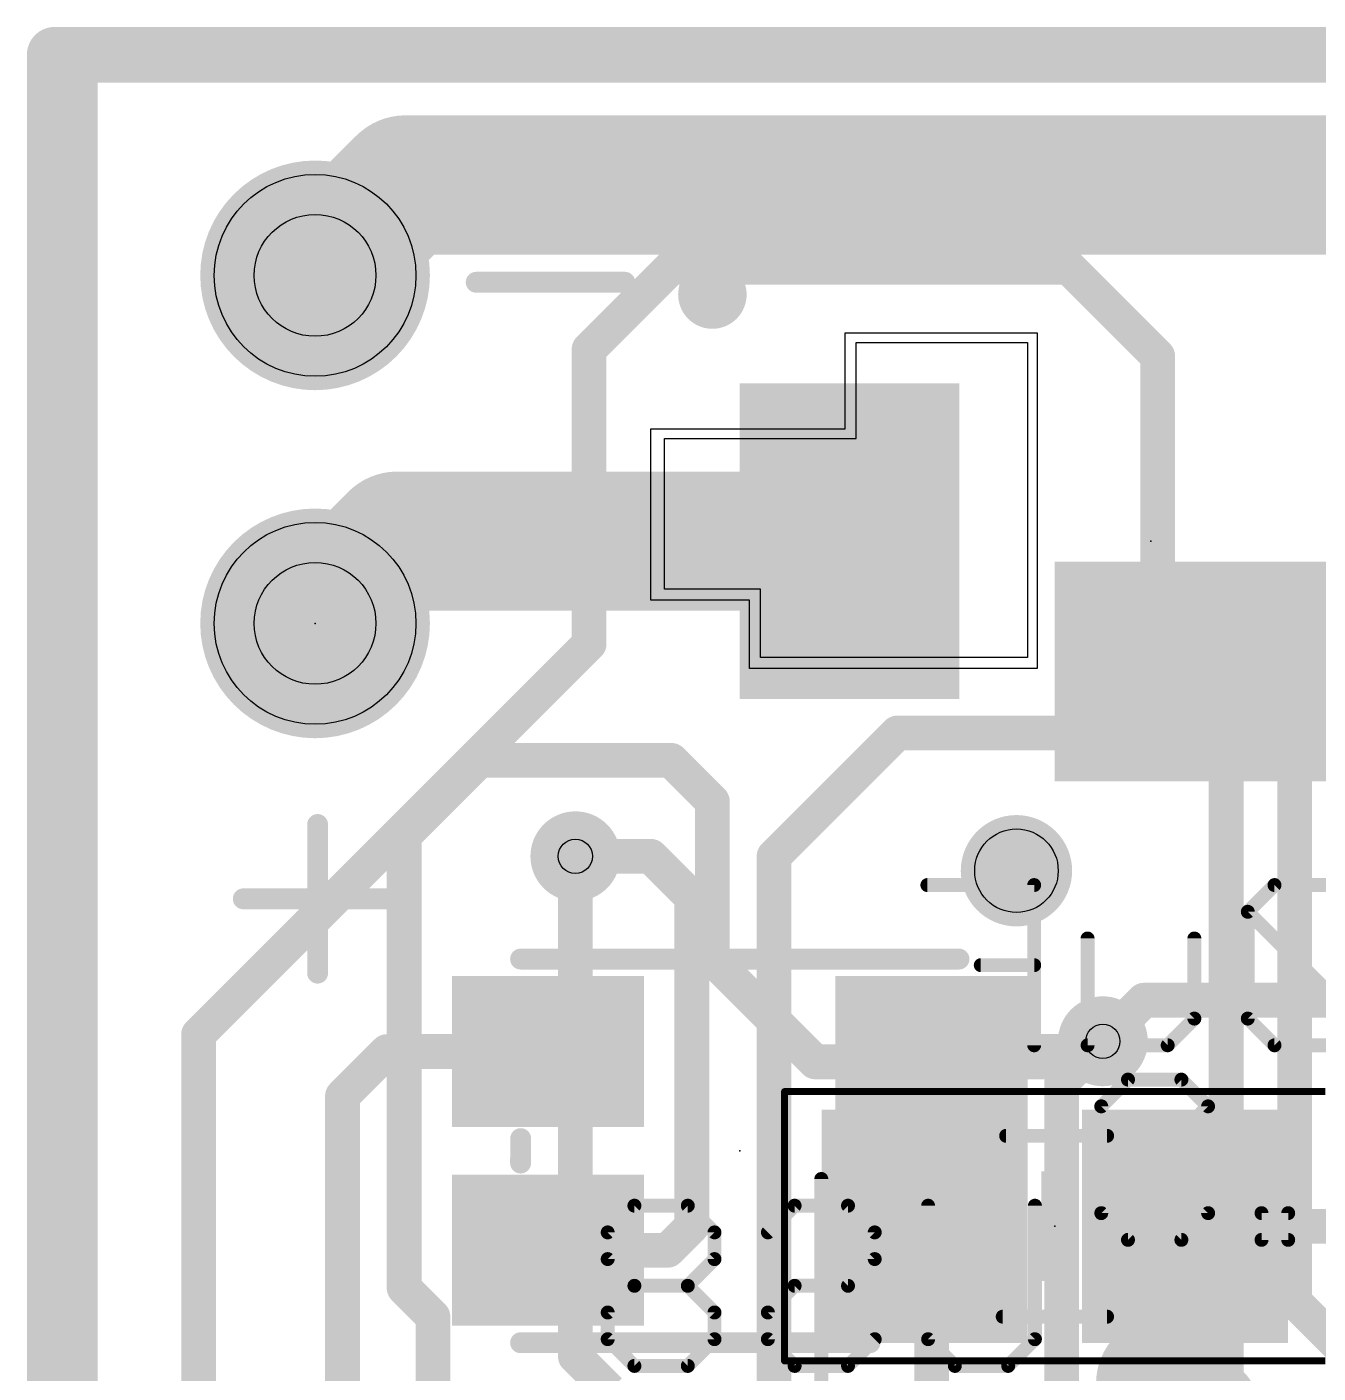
# Model space of a CAD drawing. Extents: x 61.5 to 101.4, y 9 to 89.5.
# Drawn here: x 62.2 to 71.62, y 79.63 to 89.45 of the extents above; entities that cross this region are included whole.
import ezdxf

# ---------------------------------------------------------------- set-up
doc = ezdxf.new("R2010")
doc.units = 0
for name, color, linetype in [('1', 22, 'CONTINUOUS'), ('16', 175, 'CONTINUOUS'), ('17', 82, 'CONTINUOUS'), ('18', 82, 'CONTINUOUS'), ('20', 7, 'CONTINUOUS'), ('21', 253, 'CONTINUOUS'), ('22', 253, 'CONTINUOUS'), ('23', 7, 'CONTINUOUS'), ('24', 7, 'CONTINUOUS'), ('26', 253, 'CONTINUOUS'), ('27', 253, 'CONTINUOUS'), ('28', 253, 'CONTINUOUS'), ('29', 253, 'CONTINUOUS'), ('30', 253, 'CONTINUOUS'), ('31', 253, 'CONTINUOUS'), ('32', 253, 'CONTINUOUS'), ('36', 253, 'CONTINUOUS'), ('40', 175, 'CONTINUOUS'), ('44', 253, 'CONTINUOUS'), ('51', 253, 'CONTINUOUS'), ('52', 253, 'CONTINUOUS')]:
    doc.layers.add(name, color=color, linetype=linetype)

# ---------------------------------------------------------------- blocks, each defined once
blk = doc.blocks.new('ROUNDP')
at = {"const_width": 0.5}
blk.add_lwpolyline([(0, -0.25, 1), (0, 0.25, 1), (0, -0.25)], format="xyb", dxfattribs=at)
blk = doc.blocks.new('RECT')
blk.add_solid([(-0.5, -0.5), (0.5, -0.5), (-0.5, 0.5), (0.5, 0.5)])
blk = doc.blocks.new('ROUNDV')
at = {"const_width": 0.5}
blk.add_lwpolyline([(0, -0.25, 1), (0, 0.25, 1), (0, -0.25)], format="xyb", dxfattribs=at)

msp = doc.modelspace()

# ---------------------------------------------------------------- linework, layer by layer
at = {"layer": '1'}
for p, q in [((68.25, 86.45), (68.25, 87.15)), ((68.25, 87.15), (69.5, 87.15)), ((69.5, 87.15), (69.5, 84.85)), ((66.85, 85.35), (66.85, 86.45)), ((66.85, 86.45), (68.25, 86.45)), ((67.55, 85.35), (66.85, 85.35)), ((67.55, 84.85), (67.55, 85.35)), ((69.5, 84.85), (67.55, 84.85))]:
    msp.add_line(p, q, dxfattribs=at)
at = {"layer": '1', "const_width": 0.254}
for points in [[(66.3, 87.1), (66.9, 87.7)], [(66.9, 87.7), (69.6, 87.7)], [(69.6, 87.7), (69.8, 87.7)], [(69.8, 87.7), (70.45, 87.05)], [(66.3, 84.95), (66.3, 87.1)], [(70.45, 87.05), (70.45, 87)], [(70.45, 84.75), (70.45, 87)], [(66, 84.65), (66.3, 84.95)], [(69.95, 84.75), (69.95, 84.5)], [(70.95, 84.75), (70.95, 79.5)], [(71.45, 84.75), (71.45, 83.6)], [(66, 84.65), (63.45, 82.1)], [(69.95, 84.5), (69.75, 84.3)], [(68.55, 84.3), (67.95, 83.7)], [(69.75, 84.3), (68.55, 84.3)], [(67.95, 83.7), (67.65, 83.4)], [(71.45, 83.6), (71.45, 83.3)], [(66.75, 83.4), (66.2, 83.4)], [(67.05, 83.1), (66.75, 83.4)], [(67.65, 83.4), (67.65, 79.5)], [(71.45, 83.3), (71.45, 82.1)], [(67.05, 80.7), (67.05, 83.1)], [(63.45, 81.95), (63.45, 82.1)], [(63.45, 82.1), (63.45, 81.95)], [(63.45, 82.1), (63.45, 81.95)], [(69.75, 81.75), (70.05, 82.05)], [(69.975, 81.975), (70.05, 82.05)], [(71.45, 82.1), (71.45, 80.3)], [(63.45, 81.95), (63.45, 71.7)], [(64.825, 81.975), (64.5, 81.65)], [(66, 81.975), (64.825, 81.975)], [(68.8, 81.975), (69.975, 81.975)], [(69.75, 78.75), (69.75, 81.75)], [(64.5, 81.65), (64.5, 70.1)], [(66.875, 80.525), (67.05, 80.7)], [(66, 80.525), (66.875, 80.525)], [(68.8, 80.525), (68.8, 79.3)], [(71.45, 80.3), (71.45, 80.15)], [(71.45, 80.15), (72.4, 79.2)]]:
    msp.add_lwpolyline(points, dxfattribs=at)
at = {"layer": '1', "const_width": 0.127}
for points in [[(66.9, 87.7635, 1), (66.9, 87.6365)], [(66.9449, 87.6551, 1), (66.8551, 87.7449)], [(69.6, 87.7635, 1), (69.6, 87.6365)], [(69.6, 87.6365, 1), (69.6, 87.7635)], [(69.8449, 87.7449, 1), (69.7551, 87.6551)], [(69.8, 87.6365, 1), (69.8, 87.7635)], [(66.3635, 87.1, 1), (66.2365, 87.1)], [(66.2551, 87.1449, 1), (66.3449, 87.0551)], [(70.5135, 87.05, 1), (70.3865, 87.05)], [(70.4051, 87.0051, 1), (70.4949, 87.0949)], [(70.5135, 87, 1), (70.3865, 87)], [(70.3865, 87, 1), (70.5135, 87)], [(66.2365, 84.95, 1), (66.3635, 84.95)], [(66.3449, 84.9051, 1), (66.2551, 84.9949)], [(70.0135, 84.75, 1), (69.8865, 84.75)], [(70.3865, 84.75, 1), (70.5135, 84.75)], [(71.0135, 84.75, 1), (70.8865, 84.75)], [(71.5135, 84.75, 1), (71.3865, 84.75)], [(65.9551, 84.6949, 1), (66.0449, 84.6051)], [(66.0449, 84.6051, 1), (65.9551, 84.6949)], [(69.9949, 84.4551, 1), (69.9051, 84.5449)], [(69.8865, 84.5, 1), (70.0135, 84.5)], [(68.55, 84.3635, 1), (68.55, 84.2365)], [(68.5949, 84.2551, 1), (68.5051, 84.3449)], [(69.7051, 84.3449, 1), (69.7949, 84.2551)], [(69.75, 84.2365, 1), (69.75, 84.3635)], [(67.9051, 83.7449, 1), (67.9949, 83.6551)], [(67.9949, 83.6551, 1), (67.9051, 83.7449)], [(71.5135, 83.6, 1), (71.3865, 83.6)], [(71.3865, 83.6, 1), (71.5135, 83.6)], [(66.2, 83.4635, 1), (66.2, 83.3365)], [(66.7949, 83.4449, 1), (66.7051, 83.3551)], [(66.75, 83.3365, 1), (66.75, 83.4635)], [(67.7135, 83.4, 1), (67.5865, 83.4)], [(67.6051, 83.4449, 1), (67.6949, 83.3551)], [(71.5135, 83.3, 1), (71.3865, 83.3)], [(71.3865, 83.3, 1), (71.5135, 83.3)], [(67.1135, 83.1, 1), (66.9865, 83.1)], [(67.0051, 83.0551, 1), (67.0949, 83.1449)], [(63.5135, 82.1, 1), (63.3865, 82.1)], [(63.5135, 82.1, 1), (63.3865, 82.1)], [(63.5135, 82.1, 1), (63.3865, 82.1)], [(63.4051, 82.1449, 1), (63.4949, 82.0551)], [(70.0949, 82.0051, 1), (70.0051, 82.0949)], [(70.0949, 82.0051, 1), (70.0051, 82.0949)], [(71.5135, 82.1, 1), (71.3865, 82.1)], [(71.3865, 82.1, 1), (71.5135, 82.1)], [(63.5135, 81.95, 1), (63.3865, 81.95)], [(64.825, 82.0385, 1), (64.825, 81.9115)], [(64.8699, 81.9301, 1), (64.7801, 82.0199)], [(66, 81.9115, 1), (66, 82.0385)], [(68.8, 82.0385, 1), (68.8, 81.9115)], [(69.9301, 82.0199, 1), (70.0199, 81.9301)], [(69.975, 81.9115, 1), (69.975, 82.0385)], [(63.3865, 81.95, 1), (63.5135, 81.95)], [(63.3865, 81.95, 1), (63.5135, 81.95)], [(63.3865, 81.95, 1), (63.5135, 81.95)], [(69.8135, 81.75, 1), (69.6865, 81.75)], [(69.7051, 81.7949, 1), (69.7949, 81.7051)], [(64.5635, 81.65, 1), (64.4365, 81.65)], [(64.4551, 81.6949, 1), (64.5449, 81.6051)], [(66.9865, 80.7, 1), (67.1135, 80.7)], [(67.0949, 80.6551, 1), (67.0051, 80.7449)], [(66, 80.5885, 1), (66, 80.4615)], [(66.8301, 80.5699, 1), (66.9199, 80.4801)], [(66.875, 80.4615, 1), (66.875, 80.5885)], [(68.8635, 80.525, 1), (68.7365, 80.525)], [(71.5135, 80.3, 1), (71.3865, 80.3)], [(71.3865, 80.3, 1), (71.5135, 80.3)], [(71.4949, 80.1949, 1), (71.4051, 80.1051)], [(71.3865, 80.15, 1), (71.5135, 80.15)]]:
    msp.add_lwpolyline(points, format="xyb", dxfattribs=at)
at = {"layer": '16'}
for points, const_width in [([(64.96, 88.3), (64.3, 87.64)], 1.016), ([(66.2, 88.3), (64.96, 88.3)], 1.016), ([(76.4, 88.3), (66.2, 88.3)], 1.016), ([(64.3, 85.1), (64.9, 85.7)], 1.016), ([(64.9, 85.7), (68.2, 85.7)], 1.016), ([(64.95, 83.55), (65.5, 84.1)], 0.254), ([(65.5, 84.1), (66.9, 84.1)], 0.254), ([(66.9, 84.1), (67.2, 83.8)], 0.254), ([(67.2, 83.8), (67.2, 82.65)], 0.254), ([(64.95, 80.25), (64.95, 83.55)], 0.254), ([(66.2, 83.4), (66.2, 79.75)], 0.254), ([(67.2, 82.65), (67.95, 81.9)], 0.254), ([(70.35, 82.35), (70.05, 82.05)], 0.254), ([(72.45, 82.35), (70.35, 82.35)], 0.254), ([(69.9, 81.9), (70.05, 82.05)], 0.254), ([(67.95, 81.9), (68.85, 81.9)], 0.254), ([(68.85, 81.9), (69.9, 81.9)], 0.254), ([(68.85, 81.9), (68.85, 80.8)], 0.254), ([(68.85, 80.8), (68.75, 80.7)], 0.254), ([(70.65, 80.7), (72.1, 80.7)], 0.254), ([(65.16, 80.04), (64.95, 80.25)], 0.254), ([(65.16, 78.3), (65.16, 80.04)], 0.254), ([(66.2, 79.75), (66.45, 79.5)], 0.254)]:
    msp.add_lwpolyline(points, dxfattribs=dict(at, const_width=const_width))
for points, const_width in [([(64.96, 88.554, 1), (64.96, 88.046)], 0.508), ([(65.1396, 88.1204, 1), (64.7804, 88.4796)], 0.508), ([(66.2, 88.554, 1), (66.2, 88.046)], 0.508), ([(66.2, 88.046, 1), (66.2, 88.554)], 0.508), ([(64.1204, 87.8196, 1), (64.4796, 87.4604)], 0.508), ([(64.9, 85.954, 1), (64.9, 85.446)], 0.508), ([(65.0796, 85.5204, 1), (64.7204, 85.8796)], 0.508), ([(68.2, 85.446, 1), (68.2, 85.954)], 0.508), ([(64.1204, 85.2796, 1), (64.4796, 84.9204)], 0.508), ([(65.5, 84.1635, 1), (65.5, 84.0365)], 0.127), ([(65.5449, 84.0551, 1), (65.4551, 84.1449)], 0.127), ([(66.9449, 84.1449, 1), (66.8551, 84.0551)], 0.127), ([(66.9, 84.0365, 1), (66.9, 84.1635)], 0.127), ([(67.2635, 83.8, 1), (67.1365, 83.8)], 0.127), ([(67.1551, 83.7551, 1), (67.2449, 83.8449)], 0.127), ([(65.0135, 83.55, 1), (64.8865, 83.55)], 0.127), ([(64.9051, 83.5949, 1), (64.9949, 83.5051)], 0.127), ([(66.2635, 83.4, 1), (66.1365, 83.4)], 0.127), ([(67.2449, 82.6949, 1), (67.1551, 82.6051)], 0.127), ([(67.1365, 82.65, 1), (67.2635, 82.65)], 0.127), ([(70.35, 82.4135, 1), (70.35, 82.2865)], 0.127), ([(70.3949, 82.3051, 1), (70.3051, 82.3949)], 0.127), ([(70.0051, 82.0949, 1), (70.0949, 82.0051)], 0.127), ([(70.0949, 82.0051, 1), (70.0051, 82.0949)], 0.127), ([(67.95, 81.9635, 1), (67.95, 81.8365)], 0.127), ([(67.9051, 81.8551, 1), (67.9949, 81.9449)], 0.127), ([(68.85, 81.9635, 1), (68.85, 81.8365)], 0.127), ([(68.9135, 81.9, 1), (68.7865, 81.9)], 0.127), ([(68.85, 81.8365, 1), (68.85, 81.9635)], 0.127), ([(69.8551, 81.9449, 1), (69.9449, 81.8551)], 0.127), ([(69.9, 81.8365, 1), (69.9, 81.9635)], 0.127), ([(68.7865, 80.8, 1), (68.9135, 80.8)], 0.127), ([(68.8949, 80.7551, 1), (68.8051, 80.8449)], 0.127), ([(68.7051, 80.7449, 1), (68.7949, 80.6551)], 0.127), ([(70.65, 80.7635, 1), (70.65, 80.6365)], 0.127), ([(64.9949, 80.2949, 1), (64.9051, 80.2051)], 0.127), ([(64.8865, 80.25, 1), (65.0135, 80.25)], 0.127), ([(65.2235, 80.04, 1), (65.0965, 80.04)], 0.127), ([(65.1151, 79.9951, 1), (65.2049, 80.0849)], 0.127), ([(66.2449, 79.7949, 1), (66.1551, 79.7051)], 0.127), ([(66.1365, 79.75, 1), (66.2635, 79.75)], 0.127)]:
    msp.add_lwpolyline(points, format="xyb", dxfattribs=dict(at, const_width=const_width))
at = {"layer": '20', "const_width": 0.4064}
for points in [[(62.4, 89.25), (97.4, 89.25)], [(62.4, 9.25), (62.4, 89.25)]]:
    msp.add_lwpolyline(points, dxfattribs=at)
at = {"layer": '20', "const_width": 0.2032}
for points in [[(62.4, 89.3516, 1), (62.4, 89.1484)], [(62.5016, 89.25, 1), (62.2984, 89.25)]]:
    msp.add_lwpolyline(points, format="xyb", dxfattribs=at)
at = {"layer": '20'}
for centre, radius in [((64.3, 87.64), 0.7366), ((64.3, 85.1), 0.7366), ((69.4193, 83.2947), 0.3048)]:
    msp.add_circle(centre, radius, dxfattribs=at)
at = {"layer": '21'}
for points, const_width in [([(62.65, 89.2818, 1), (62.65, 89.2182)], 0.0635), ([(62.6818, 89.25, 1), (62.6183, 89.25)], 0.0635), ([(69.87, 89.2818, 1), (69.87, 89.2182)], 0.0635), ([(65.4762, 87.6278, 1), (65.4762, 87.5516)], 0.0762), ([(66.5609, 87.5516, 1), (66.5609, 87.6278)], 0.0762), ([(64.3566, 83.632, 1), (64.2804, 83.632)], 0.0762), ([(63.7762, 83.1278, 1), (63.7762, 83.0516)], 0.0762), ([(64.8609, 83.0516, 1), (64.8609, 83.1278)], 0.0762), ([(65.8, 82.6881, 1), (65.8, 82.6119)], 0.0762), ([(69, 82.6119, 1), (69, 82.6881)], 0.0762), ([(64.2804, 82.5474, 1), (64.3566, 82.5474)], 0.0762), ([(65.8388, 81.3395, 1), (65.7626, 81.3398)], 0.0762), ([(69.0381, 81.3384, 1), (68.9619, 81.3384)], 0.0762), ([(65.7619, 81.1613, 1), (65.8381, 81.161)], 0.0762), ([(68.9619, 81.1589, 1), (69.0381, 81.1589)], 0.0762), ([(70.5, 79.3, 1), (70.5, 79.8, 1), (70.5, 79.3)], 0.5), ([(65.8, 79.8881, 1), (65.8, 79.8119)], 0.0762), ([(68.35, 79.8119, 1), (68.35, 79.8881)], 0.0762)]:
    msp.add_lwpolyline(points, format="xyb", dxfattribs=dict(at, const_width=const_width))
for points, const_width in [([(62.65, 89.25), (84.15, 89.25)], 0.127), ([(62.65, 9.25), (62.65, 89.25)], 0.127), ([(76.6, 89.25), (69.87, 89.25)], 0.127), ([(65.4762, 87.5897), (66.5609, 87.5897)], 0.1524), ([(64.3185, 83.632), (64.3185, 82.5474)], 0.1524), ([(63.7762, 83.0897), (64.8609, 83.0897)], 0.1524), ([(65.8, 82.65), (69, 82.65)], 0.1524), ([(65.8007, 81.3396), (65.8, 81.1611)], 0.1524), ([(69, 81.3384), (69, 81.1589)], 0.1524), ([(65.8, 79.85), (68.35, 79.85)], 0.1524)]:
    msp.add_lwpolyline(points, dxfattribs=dict(at, const_width=const_width))
at = {"layer": '22', "const_width": 0.25}
msp.add_lwpolyline([(67.2, 87.375, 1), (67.2, 87.625, 1), (67.2, 87.375)], format="xyb", dxfattribs=at)
at = {"layer": '23'}
for p in [(64.3, 85.1), (67.4, 81.25)]:
    msp.add_point(p, dxfattribs=at)
at = {"layer": '24'}
for p in [(70.4, 85.7), (69.7, 80.7)]:
    msp.add_point(p, dxfattribs=at)
at = {"layer": '26', "const_width": 0.1016}
for points in [[(67.995, 81.0451), (67.995, 79.4859)], [(66.6307, 80.8502), (66.4358, 80.6553)], [(67.0205, 80.8502), (66.6307, 80.8502)], [(67.2154, 80.6553), (67.0205, 80.8502)], [(67.8001, 80.8502), (67.6052, 80.6553)], [(68.1899, 80.8502), (67.8001, 80.8502)], [(68.3848, 80.6553), (68.1899, 80.8502)], [(68.7746, 79.8757), (68.7746, 80.8502)], [(69.5542, 80.8502), (69.5542, 79.8757)], [(66.4358, 80.6553), (66.4358, 80.4604)], [(67.2154, 80.4604), (67.2154, 80.6553)], [(68.3848, 80.4604), (68.3848, 80.6553)], [(66.4358, 80.4604), (66.6307, 80.2655)], [(67.0205, 80.2655), (67.2154, 80.4604)], [(68.1899, 80.2655), (68.3848, 80.4604)], [(66.6307, 80.2655), (66.4358, 80.0706)], [(67.0205, 80.2655), (66.6307, 80.2655)], [(67.2154, 80.0706), (67.0205, 80.2655)], [(67.6052, 80.0706), (67.8001, 80.2655)], [(67.8001, 80.2655), (68.1899, 80.2655)], [(66.4358, 80.0706), (66.4358, 79.8757)], [(67.2154, 79.8757), (67.2154, 80.0706)], [(67.6052, 79.8757), (67.6052, 80.0706)], [(66.4358, 79.8757), (66.6307, 79.6808)], [(67.0205, 79.6808), (67.2154, 79.8757)], [(67.8001, 79.6808), (67.6052, 79.8757)], [(68.3848, 79.8757), (68.1899, 79.6808)], [(68.9695, 79.6808), (68.7746, 79.8757)], [(69.5542, 79.8757), (69.3593, 79.6808)], [(66.6307, 79.6808), (67.0205, 79.6808)], [(68.1899, 79.6808), (67.8001, 79.6808)], [(69.3593, 79.6808), (68.9695, 79.6808)]]:
    msp.add_lwpolyline(points, dxfattribs=at)
at = {"layer": '26', "const_width": 0.0508}
for points in [[(68.0204, 81.0451, 1), (67.9696, 81.0451)], [(66.6307, 80.8756, 1), (66.6307, 80.8248)], [(66.6487, 80.8322, 1), (66.6127, 80.8682)], [(67.0385, 80.8682, 1), (67.0025, 80.8322)], [(67.0205, 80.8248, 1), (67.0205, 80.8756)], [(67.8001, 80.8756, 1), (67.8001, 80.8248)], [(67.8181, 80.8322, 1), (67.7821, 80.8682)], [(68.2079, 80.8682, 1), (68.1719, 80.8322)], [(68.1899, 80.8248, 1), (68.1899, 80.8756)], [(68.8, 80.8502, 1), (68.7492, 80.8502)], [(69.5796, 80.8502, 1), (69.5288, 80.8502)], [(66.4178, 80.6733, 1), (66.4538, 80.6373)], [(66.4612, 80.6553, 1), (66.4104, 80.6553)], [(67.2408, 80.6553, 1), (67.19, 80.6553)], [(67.1974, 80.6373, 1), (67.2334, 80.6733)], [(67.5872, 80.6733, 1), (67.6232, 80.6373)], [(68.4102, 80.6553, 1), (68.3594, 80.6553)], [(68.3668, 80.6373, 1), (68.4028, 80.6733)], [(66.4538, 80.4784, 1), (66.4178, 80.4424)], [(66.4104, 80.4604, 1), (66.4612, 80.4604)], [(67.19, 80.4604, 1), (67.2408, 80.4604)], [(67.2334, 80.4424, 1), (67.1974, 80.4784)], [(68.3594, 80.4604, 1), (68.4102, 80.4604)], [(68.4028, 80.4424, 1), (68.3668, 80.4784)], [(66.6307, 80.2909, 1), (66.6307, 80.2401)], [(66.6487, 80.2475, 1), (66.6127, 80.2835)], [(66.6127, 80.2475, 1), (66.6487, 80.2835)], [(67.0385, 80.2835, 1), (67.0025, 80.2475)], [(67.0025, 80.2835, 1), (67.0385, 80.2475)], [(67.0205, 80.2401, 1), (67.0205, 80.2909)], [(67.8001, 80.2909, 1), (67.8001, 80.2401)], [(67.8181, 80.2475, 1), (67.7821, 80.2835)], [(68.1719, 80.2835, 1), (68.2079, 80.2475)], [(68.1899, 80.2401, 1), (68.1899, 80.2909)], [(66.4178, 80.0886, 1), (66.4538, 80.0526)], [(66.4612, 80.0706, 1), (66.4104, 80.0706)], [(67.2408, 80.0706, 1), (67.19, 80.0706)], [(67.1974, 80.0526, 1), (67.2334, 80.0886)], [(67.5872, 80.0886, 1), (67.6232, 80.0526)], [(67.6306, 80.0706, 1), (67.5798, 80.0706)], [(66.4538, 79.8937, 1), (66.4178, 79.8577)], [(66.4104, 79.8757, 1), (66.4612, 79.8757)], [(67.19, 79.8757, 1), (67.2408, 79.8757)], [(67.2334, 79.8577, 1), (67.1974, 79.8937)], [(67.6232, 79.8937, 1), (67.5872, 79.8577)], [(67.5798, 79.8757, 1), (67.6306, 79.8757)], [(68.4028, 79.8577, 1), (68.3668, 79.8937)], [(68.7926, 79.8937, 1), (68.7566, 79.8577)], [(68.7492, 79.8757, 1), (68.8, 79.8757)], [(69.5288, 79.8757, 1), (69.5796, 79.8757)], [(69.5722, 79.8577, 1), (69.5362, 79.8937)], [(66.6307, 79.7062, 1), (66.6307, 79.6554)], [(66.6127, 79.6628, 1), (66.6487, 79.6988)], [(67.0025, 79.6988, 1), (67.0385, 79.6628)], [(67.0205, 79.6554, 1), (67.0205, 79.7062)], [(67.8001, 79.7062, 1), (67.8001, 79.6554)], [(67.7821, 79.6628, 1), (67.8181, 79.6988)], [(68.1719, 79.6988, 1), (68.2079, 79.6628)], [(68.1899, 79.6554, 1), (68.1899, 79.7062)], [(68.9695, 79.7062, 1), (68.9695, 79.6554)], [(68.9515, 79.6628, 1), (68.9875, 79.6988)], [(69.3413, 79.6988, 1), (69.3773, 79.6628)], [(69.3593, 79.6554, 1), (69.3593, 79.7062)]]:
    msp.add_lwpolyline(points, format="xyb", dxfattribs=at)
at = {"layer": '27', "const_width": 0.1016}
for points in [[(70.0385, 81.5753), (70.2334, 81.7702)], [(70.2334, 81.7702), (70.6232, 81.7702)], [(70.6232, 81.7702), (70.8181, 81.5753)], [(70.0385, 80.7957), (70.0385, 81.5753)], [(70.0385, 80.7957), (70.8181, 81.5753)], [(70.8181, 81.5753), (70.8181, 80.7957)], [(70.2334, 80.6008), (70.0385, 80.7957)], [(70.8181, 80.7957), (70.6232, 80.6008)], [(71.2079, 80.6008), (71.2079, 80.7957)], [(71.2079, 80.7957), (71.4028, 80.7957)], [(71.4028, 80.7957), (71.4028, 80.6008)], [(70.6232, 80.6008), (70.2334, 80.6008)], [(71.4028, 80.6008), (71.2079, 80.6008)]]:
    msp.add_lwpolyline(points, dxfattribs=at)
at = {"layer": '27', "const_width": 0.0508}
for points in [[(70.2334, 81.7956, 1), (70.2334, 81.7448)], [(70.2514, 81.7522, 1), (70.2154, 81.7882)], [(70.6412, 81.7882, 1), (70.6052, 81.7522)], [(70.6232, 81.7448, 1), (70.6232, 81.7956)], [(70.0205, 81.5933, 1), (70.0565, 81.5573)], [(70.0639, 81.5753, 1), (70.0131, 81.5753)], [(70.8435, 81.5753, 1), (70.7927, 81.5753)], [(70.8361, 81.5573, 1), (70.8001, 81.5933)], [(70.8001, 81.5573, 1), (70.8361, 81.5933)], [(70.0565, 80.8137, 1), (70.0205, 80.7777)], [(70.0205, 80.8137, 1), (70.0565, 80.7777)], [(70.0131, 80.7957, 1), (70.0639, 80.7957)], [(70.7927, 80.7957, 1), (70.8435, 80.7957)], [(70.8361, 80.7777, 1), (70.8001, 80.8137)], [(71.2333, 80.7957, 1), (71.1825, 80.7957)], [(71.2079, 80.8211, 1), (71.2079, 80.7703)], [(71.4282, 80.7957, 1), (71.3774, 80.7957)], [(71.4028, 80.7703, 1), (71.4028, 80.8211)], [(70.2334, 80.6262, 1), (70.2334, 80.5754)], [(70.2154, 80.5828, 1), (70.2514, 80.6188)], [(70.6052, 80.6188, 1), (70.6412, 80.5828)], [(70.6232, 80.5754, 1), (70.6232, 80.6262)], [(71.2079, 80.6262, 1), (71.2079, 80.5754)], [(71.1825, 80.6008, 1), (71.2333, 80.6008)], [(71.3774, 80.6008, 1), (71.4282, 80.6008)], [(71.4028, 80.5754, 1), (71.4028, 80.6262)]]:
    msp.add_lwpolyline(points, format="xyb", dxfattribs=at)
at = {"layer": '28', "const_width": 0.1016}
for points in [[(69.5486, 83.1902), (68.769, 83.1902)], [(69.5486, 82.0208), (69.5486, 83.1902)], [(71.3027, 83.1902), (71.1078, 82.9953)], [(71.6925, 83.1902), (71.3027, 83.1902)], [(71.1078, 82.9953), (71.1078, 82.2157)], [(71.8874, 82.2157), (71.1078, 82.9953)], [(69.9384, 82.0208), (69.9384, 82.8004)], [(70.718, 82.8004), (70.718, 82.2157)], [(69.5486, 82.6055), (69.1588, 82.6055)], [(70.718, 82.2157), (70.5231, 82.0208)], [(71.1078, 82.2157), (71.3027, 82.0208)], [(70.5231, 82.0208), (69.9384, 82.0208)], [(71.3027, 82.0208), (71.6925, 82.0208)]]:
    msp.add_lwpolyline(points, dxfattribs=at)
at = {"layer": '28', "const_width": 0.0508}
for points in [[(68.769, 83.2156, 1), (68.769, 83.1648)], [(69.574, 83.1902, 1), (69.5232, 83.1902)], [(69.5486, 83.1648, 1), (69.5486, 83.2156)], [(71.3027, 83.2156, 1), (71.3027, 83.1648)], [(71.3207, 83.1722, 1), (71.2847, 83.2082)], [(71.1258, 83.0133, 1), (71.0898, 82.9773)], [(71.0898, 83.0133, 1), (71.1258, 82.9773)], [(71.1332, 82.9953, 1), (71.0824, 82.9953)], [(69.9638, 82.8004, 1), (69.913, 82.8004)], [(70.7434, 82.8004, 1), (70.6926, 82.8004)], [(69.1588, 82.6309, 1), (69.1588, 82.5801)], [(69.5486, 82.5801, 1), (69.5486, 82.6309)], [(70.6926, 82.2157, 1), (70.7434, 82.2157)], [(70.736, 82.1977, 1), (70.7, 82.2337)], [(71.1258, 82.2337, 1), (71.0898, 82.1977)], [(71.0824, 82.2157, 1), (71.1332, 82.2157)], [(69.5232, 82.0208, 1), (69.574, 82.0208)], [(69.9384, 82.0462, 1), (69.9384, 81.9954)], [(69.913, 82.0208, 1), (69.9638, 82.0208)], [(70.5051, 82.0388, 1), (70.5411, 82.0028)], [(70.5231, 81.9954, 1), (70.5231, 82.0462)], [(71.3027, 82.0462, 1), (71.3027, 81.9954)], [(71.2847, 82.0028, 1), (71.3207, 82.0388)]]:
    msp.add_lwpolyline(points, format="xyb", dxfattribs=at)
at = {"layer": '29'}
for p, q in [((68.17, 86.52), (68.17, 87.22)), ((68.17, 87.22), (69.57, 87.22)), ((69.57, 87.22), (69.57, 84.8)), ((66.75, 85.27), (66.75, 86.52)), ((66.75, 86.52), (68.17, 86.52)), ((67.47, 85.27), (66.75, 85.27)), ((67.47, 84.77), (67.47, 85.27)), ((69.57, 84.8), (69.57, 84.77)), ((69.57, 84.77), (67.47, 84.77))]:
    msp.add_line(p, q, dxfattribs=at)
for points, const_width in [([(64.3, 87.2209, 1), (64.3, 88.0591, 1), (64.3, 87.2209)], 0.8382), ([(64.3, 84.6809, 1), (64.3, 85.5191, 1), (64.3, 84.6809)], 0.8382), ([(69.4193, 83.0915, 1), (69.4193, 83.4979, 1), (69.4193, 83.0915)], 0.4064)]:
    msp.add_lwpolyline(points, format="xyb", dxfattribs=dict(at, const_width=const_width))
at = {"layer": '30'}
for points, const_width in [([(64.3, 87.2209, 1), (64.3, 88.0591, 1), (64.3, 87.2209)], 0.8382), ([(64.3, 84.6809, 1), (64.3, 85.5191, 1), (64.3, 84.6809)], 0.8382), ([(69.4193, 83.0915, 1), (69.4193, 83.4979, 1), (69.4193, 83.0915)], 0.4064)]:
    msp.add_lwpolyline(points, format="xyb", dxfattribs=dict(at, const_width=const_width))
at = {"layer": '31'}
for p, q in [((68.25, 86.45), (68.25, 87.15)), ((68.25, 87.15), (69.5, 87.15)), ((69.5, 87.15), (69.5, 84.85)), ((66.85, 85.35), (66.85, 86.45)), ((66.85, 86.45), (68.25, 86.45)), ((67.55, 85.35), (66.85, 85.35)), ((67.55, 84.85), (67.55, 85.35)), ((69.5, 84.85), (67.55, 84.85))]:
    msp.add_line(p, q, dxfattribs=at)
at = {"layer": '40', "const_width": 0.0508}
for points in [[(71.673, 81.683), (67.727, 81.683)], [(67.727, 81.683), (67.727, 79.717)], [(67.727, 79.717), (71.673, 79.717)]]:
    msp.add_lwpolyline(points, dxfattribs=at)
at = {"layer": '40', "const_width": 0.0254}
for points in [[(67.727, 81.6957, 1), (67.727, 81.6703)], [(67.7397, 81.683, 1), (67.7143, 81.683)], [(67.727, 79.7297, 1), (67.727, 79.7043)], [(67.7143, 79.717, 1), (67.7397, 79.717)]]:
    msp.add_lwpolyline(points, format="xyb", dxfattribs=at)
at = {"layer": '44'}
for centre, radius in [((64.3, 87.64), 0.4445), ((64.3, 85.1), 0.4445), ((66.2, 83.4), 0.125), ((70.05, 82.05), 0.125)]:
    msp.add_circle(centre, radius, dxfattribs=at)
at = {"layer": '51'}
for points, const_width in [([(64.3, 87.005, 1), (64.3, 88.275, 1), (64.3, 87.005)], 0.127), ([(64.3, 84.465, 1), (64.3, 85.735, 1), (64.3, 84.465)], 0.127), ([(69.0265, 80.3235, 1), (68.9735, 80.3765)], 0.075), ([(68.5735, 79.9765, 1), (68.6265, 79.9235)], 0.075)]:
    msp.add_lwpolyline(points, format="xyb", dxfattribs=dict(at, const_width=const_width))
at = {"layer": '51', "const_width": 0.15}
msp.add_lwpolyline([(69, 80.35), (68.6, 79.95)], dxfattribs=at)
at = {"layer": '52', "const_width": 0.1016}
for points in [[(69.344, 81.36), (70.081, 81.36)], [(69.319, 80.04), (70.081, 80.04)]]:
    msp.add_lwpolyline(points, dxfattribs=at)
at = {"layer": '52', "const_width": 0.0508}
for points in [[(69.344, 81.3854, 1), (69.344, 81.3346)], [(70.081, 81.3346, 1), (70.081, 81.3854)], [(69.319, 80.0654, 1), (69.319, 80.0146)], [(70.081, 80.0146, 1), (70.081, 80.0654)]]:
    msp.add_lwpolyline(points, format="xyb", dxfattribs=at)

# ---------------------------------------------------------------- block references
at = {"layer": '1', "xscale": 1.4, "yscale": 0.3, "rotation": 270}
for p in [(69.95, 84.75), (70.45, 84.75), (70.95, 84.75), (71.45, 84.75)]:
    msp.add_blockref('RECT', p, dxfattribs=at)
at = {"layer": '1', "xscale": 1.2, "yscale": 0.9}
for p in [(66, 81.975), (68.8, 81.975), (66, 80.525), (68.8, 80.525)]:
    msp.add_blockref('RECT', p, dxfattribs=at)
at = {"layer": '16', "xscale": 2.1, "yscale": 1.4, "rotation": 90}
msp.add_blockref('RECT', (68.2, 85.7), dxfattribs=at)
at = {"layer": '16', "xscale": 1.3, "yscale": 1.5}
for p in [(68.75, 80.7), (70.65, 80.7)]:
    msp.add_blockref('RECT', p, dxfattribs=at)
at = {"layer": '17', "xscale": 1.3335, "yscale": 1.3335, "rotation": 180}
for p in [(64.3, 87.64), (64.3, 87.64), (64.3, 85.1), (64.3, 85.1)]:
    msp.add_blockref('ROUNDP', p, dxfattribs=at)
at = {"layer": '18', "xscale": 0.6564, "yscale": 0.6564}
for p in [(66.2, 83.4), (66.2, 83.4), (70.05, 82.05), (70.05, 82.05), (70.85, 79.4), (70.85, 79.4)]:
    msp.add_blockref('ROUNDV', p, dxfattribs=at)
at = {"layer": '29'}
for name, p, xscale, yscale, rotation in [('ROUNDP', (64.3, 87.64), 1.5367, 1.5367, 180), ('ROUNDP', (64.3, 85.1), 1.5367, 1.5367, 180), ('RECT', (69.95, 84.75), 1.6032, 0.5032, 270), ('RECT', (70.45, 84.75), 1.6032, 0.5032, 270), ('RECT', (70.95, 84.75), 1.6032, 0.5032, 270), ('RECT', (71.45, 84.75), 1.6032, 0.5032, 270)]:
    msp.add_blockref(name, p, dxfattribs=dict(at, xscale=xscale, yscale=yscale, rotation=rotation))
at = {"layer": '29', "xscale": 1.4032, "yscale": 1.1032}
for p in [(66, 81.975), (68.8, 81.975), (66, 80.525), (68.8, 80.525)]:
    msp.add_blockref('RECT', p, dxfattribs=at)
at = {"layer": '30'}
for name, p, xscale, yscale, rotation in [('ROUNDP', (64.3, 87.64), 1.5367, 1.5367, 180), ('RECT', (68.2, 85.7), 2.3032, 1.6032, 90), ('ROUNDP', (64.3, 85.1), 1.5367, 1.5367, 180)]:
    msp.add_blockref(name, p, dxfattribs=dict(at, xscale=xscale, yscale=yscale, rotation=rotation))
at = {"layer": '30', "xscale": 1.5032, "yscale": 1.7032}
for p in [(68.75, 80.7), (70.65, 80.7)]:
    msp.add_blockref('RECT', p, dxfattribs=at)
at = {"layer": '31', "xscale": 1.4, "yscale": 0.3, "rotation": 270}
for p in [(69.95, 84.75), (70.45, 84.75), (70.95, 84.75), (71.45, 84.75)]:
    msp.add_blockref('RECT', p, dxfattribs=at)
at = {"layer": '31', "xscale": 1.2, "yscale": 0.9}
for p in [(66, 81.975), (68.8, 81.975), (66, 80.525), (68.8, 80.525)]:
    msp.add_blockref('RECT', p, dxfattribs=at)
at = {"layer": '32', "xscale": 2.1, "yscale": 1.4, "rotation": 90}
msp.add_blockref('RECT', (68.2, 85.7), dxfattribs=at)
at = {"layer": '32', "xscale": 1.3, "yscale": 1.5}
for p in [(68.75, 80.7), (70.65, 80.7)]:
    msp.add_blockref('RECT', p, dxfattribs=at)
at = {"layer": '36', "xscale": 0.2002, "yscale": 0.8002}
msp.add_blockref('RECT', (69.7, 80.7), dxfattribs=at)
at = {"layer": '52', "xscale": 0.7501, "yscale": 1.4501}
for p in [(68.9828, 80.6989), (70.4306, 80.6989)]:
    msp.add_blockref('RECT', p, dxfattribs=at)

doc.saveas('drawing.dxf')
